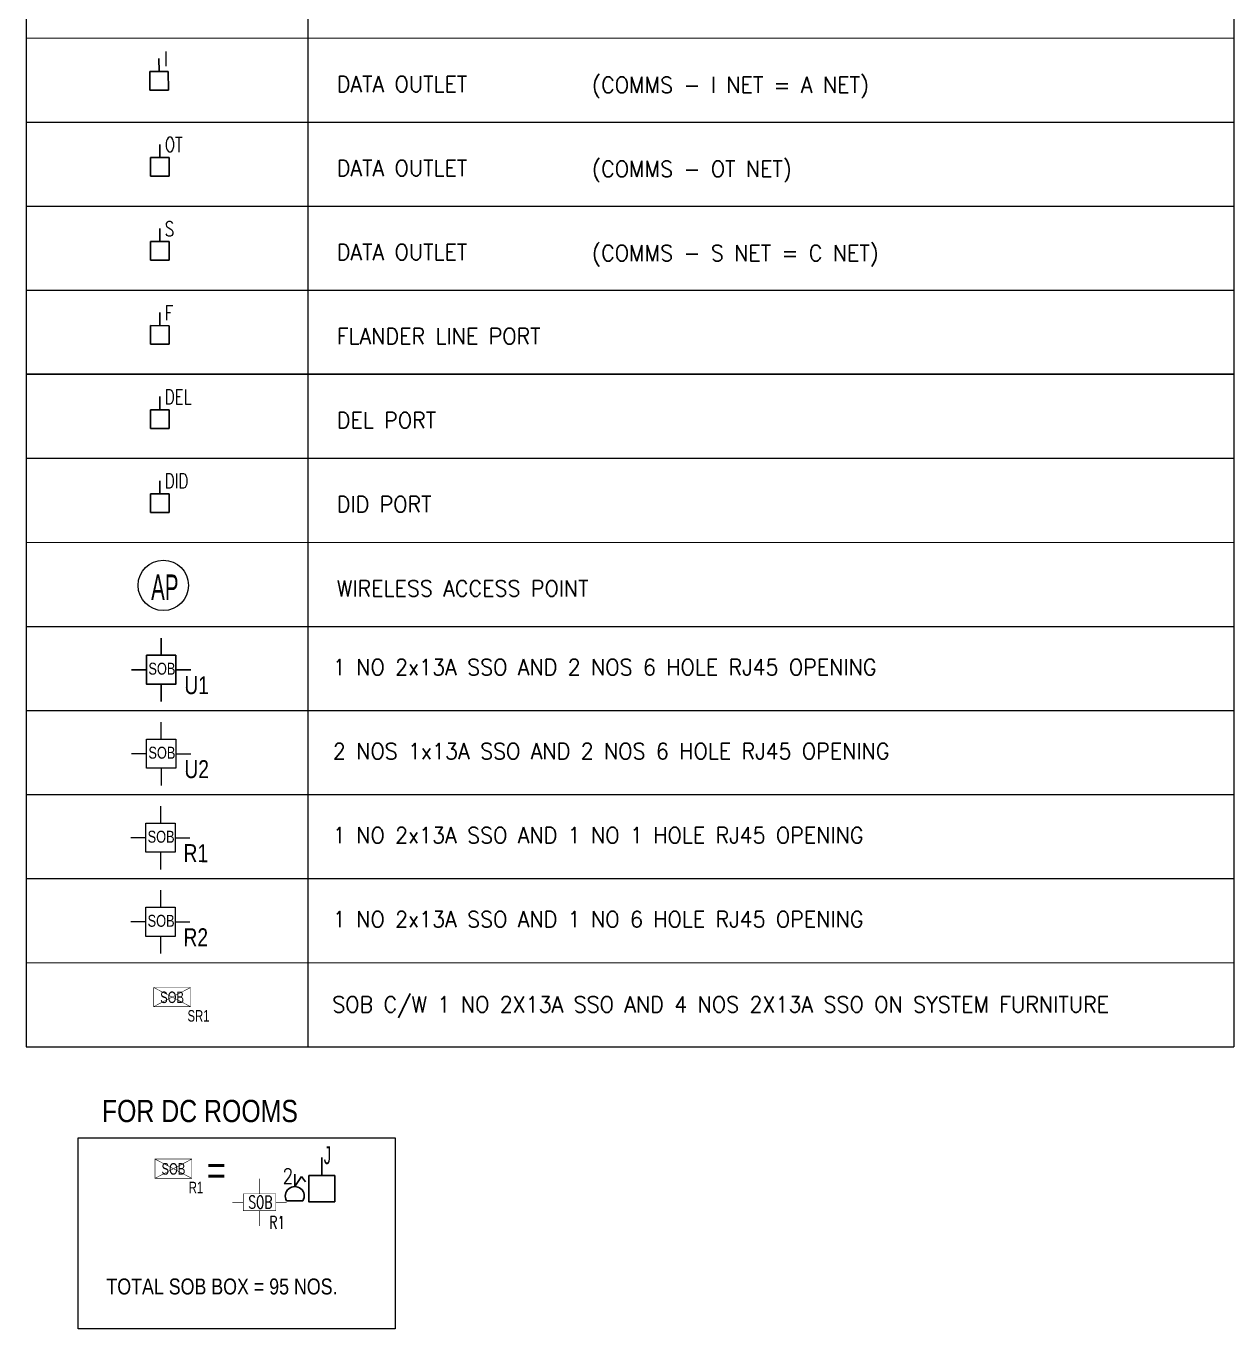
# Model space of a CAD drawing. Header units: millimetres. Extents: x -1834842 to 700335, y -490313101 to 518363.
# Drawn here: x -1341058 to -1325901, y 285024 to 301370 of the extents above; entities that cross this region are included whole.
import ezdxf

# ---------------------------------------------------------------- set-up
doc = ezdxf.new("R2010")
doc.units = ezdxf.units.MM
doc.header["$LTSCALE"] = 0.5
doc.linetypes.add('1599_DB_A_BLK2_HQ_R21- LINKVIEW_BLK2_1ST STOREY Toilet JOH$0$IDA - Hidden 065', pattern=[537.5, 375, -162.5])
doc.linetypes.add('HIDDEN', pattern=[9.525, 6.35, -3.175])
doc.layers.add('1599_DB_A_BLK2_HQ_R21- LINKVIEW_BLK2_1ST STOREY Toilet JOH$0$A-_DETA----_E-1', color=8, linetype='1599_DB_A_BLK2_HQ_R21- LINKVIEW_BLK2_1ST STOREY Toilet JOH$0$IDA - Hidden 065', lineweight=9)
for name, color, linetype in [('E-_LITG _ CKT -EDB', 160, 'HIDDEN'), ('E-ABC pt', 94, 'Continuous'), ('E-P-SSO-EDB', 5, 'Continuous'), ('E-SOB BOX', 222, 'Continuous'), ('LEG', 7, 'Continuous')]:
    doc.layers.add(name, color=color, linetype=linetype)
doc.styles.add('Arial', font='arial.ttf', dxfattribs={"height": 375})
doc.styles.add('SIMPLEX', font='simplex.shx', dxfattribs={"width": 0.65})
doc.styles.add('SIMPLEX_PSE', font='simplex.shx', dxfattribs={"width": 0.8})
doc.styles.add('Style1', font='IC-simplex.shx', dxfattribs={"width": 0.75})
doc.styles.add('T3', font='simplex.shx', dxfattribs={"width": 0.7, "height": 300})

# ---------------------------------------------------------------- blocks, each defined once
blk = doc.blocks.new('2x13A SSO')
at = {"layer": 'E-P-SSO-EDB'}
for p, q in [((0, 334), (0, 622)), ((0, 334), (154, 567)), ((154, 567), (247, 447)), ((-191, 0), (191, 0))]:
    blk.add_line(p, q, dxfattribs=at)
blk.add_arc((0, 112), 221, 329.534, 210.466, dxfattribs=at)
at = {"layer": 'E-P-SSO-EDB', "lineweight": 15, "style": 'T3', "width": 0.8}
blk.add_text('2', height=350, rotation=0.0008, dxfattribs=at).set_placement((-282, 404))

msp = doc.modelspace()

# ---------------------------------------------------------------- linework, layer by layer
at = {"layer": '1599_DB_A_BLK2_HQ_R21- LINKVIEW_BLK2_1ST STOREY Toilet JOH$0$A-_DETA----_E-1', "color": 7, "linetype": 'ByBlock'}
msp.add_lwpolyline([(-1340405, 287421), (-1336425, 287421), (-1336425, 285024), (-1340405, 285024)], close=True, dxfattribs=at)
at = {"layer": 'E-ABC pt'}
for p, q in [((-1339389, 300799), (-1339390, 300962)), ((-1339506, 300565), (-1339506, 300799)), ((-1339506, 300799), (-1339273, 300799)), ((-1339272, 300566), (-1339273, 300799)), ((-1339506, 300565), (-1339272, 300566)), ((-1339380, 299721), (-1339379, 299884)), ((-1339497, 299487), (-1339497, 299721)), ((-1339497, 299721), (-1339263, 299721)), ((-1339263, 299487), (-1339263, 299721)), ((-1339497, 299487), (-1339263, 299487)), ((-1339380, 298666), (-1339380, 298830)), ((-1339497, 298432), (-1339497, 298666)), ((-1339497, 298666), (-1339263, 298666)), ((-1339263, 298432), (-1339263, 298666)), ((-1339497, 298432), (-1339263, 298432)), ((-1339380, 297611), (-1339380, 297775)), ((-1339497, 297378), (-1339497, 297612)), ((-1339497, 297612), (-1339263, 297611)), ((-1339263, 297377), (-1339263, 297611)), ((-1339497, 297378), (-1339263, 297377)), ((-1339380, 296557), (-1339380, 296721)), ((-1339497, 296323), (-1339497, 296557)), ((-1339497, 296557), (-1339263, 296557)), ((-1339263, 296323), (-1339263, 296557)), ((-1339497, 296323), (-1339263, 296323)), ((-1339380, 295502, 0), (-1339380, 295666, 0)), ((-1339497, 295268, 0), (-1339497, 295502, 0)), ((-1339497, 295502, 0), (-1339263, 295502, 0)), ((-1339263, 295268, 0), (-1339263, 295502, 0)), ((-1339497, 295268, 0), (-1339263, 295268, 0)), ((-1337348, 286948), (-1337348, 287176))]:
    msp.add_line(p, q, dxfattribs=at)
at = {"layer": 'E-ABC pt', "color": 7}
msp.add_line((-1341058, 297002), (-1325902, 297001), dxfattribs=at)
at = {"layer": 'E-ABC pt'}
msp.add_lwpolyline([(-1337511, 286948), (-1337185, 286948), (-1337185, 286620), (-1337511, 286620)], close=True, dxfattribs=at)
at = {"layer": 'E-SOB BOX', "color": 6}
for p, q in [((-1339362, 293477), (-1339362, 293692)), ((-1339545, 293295), (-1339733, 293295)), ((-1339179, 293295), (-1338990, 293295)), ((-1339362, 293112), (-1339362, 292897))]:
    msp.add_line(p, q, dxfattribs=at)
msp.add_lwpolyline([(-1339179, 293477), (-1339179, 293112), (-1339545, 293112), (-1339545, 293477)], close=True, dxfattribs=at)
at = {"layer": 'E-SOB BOX', "color": 1, "const_width": 7}
for points in [[(-1339457, 289068), (-1338994, 289068), (-1338994, 289308), (-1339457, 289308)], [(-1339440, 286914), (-1338978, 286914), (-1338978, 287155), (-1339440, 287155)]]:
    msp.add_lwpolyline(points, close=True, dxfattribs=at)
at = {"layer": 'E-SOB BOX', "color": 2, "lineweight": 0, "const_width": 7}
for points in [[(-1339457, 289068), (-1338994, 289308)], [(-1338994, 289068), (-1339457, 289308)], [(-1339440, 286914), (-1338978, 287155)], [(-1338978, 286914), (-1339440, 287155)]]:
    msp.add_lwpolyline(points, dxfattribs=at)
at = {"layer": 'E-SOB BOX', "lineweight": 13, "const_width": 7}
for points in [[(-1338128, 286719), (-1338128, 286909)], [(-1338332, 286613), (-1338469, 286613)], [(-1337924, 286613), (-1337787, 286613)], [(-1338128, 286507), (-1338128, 286317)]]:
    msp.add_lwpolyline(points, dxfattribs=at)
at = {"layer": 'E-SOB BOX', "lineweight": 15, "const_width": 7}
msp.add_lwpolyline([(-1338332, 286507), (-1337924, 286507), (-1337924, 286719), (-1338332, 286719)], close=True, dxfattribs=at)
at = {"layer": 'LEG', "color": 7, "lineweight": 13}
for p, q in [((-1341057, 318273), (-1341058, 288565, 0)), ((-1337522, 318273), (-1337524, 288565, 0)), ((-1325901, 318272), (-1325902, 288564, 0)), ((-1341058, 301221), (-1325902, 301220)), ((-1341058, 300166), (-1325902, 300165)), ((-1341058, 299112), (-1325902, 299111)), ((-1341058, 298057), (-1325902, 298056)), ((-1341058, 295948), (-1325902, 295947)), ((-1341058, 294893), (-1325903, 294892)), ((-1341058, 293838), (-1325902, 293837)), ((-1341058, 292784, 0), (-1325902, 292783, 0)), ((-1341058, 291729, 0), (-1325902, 291728, 0)), ((-1341058, 290675, 0), (-1325902, 290674, 0)), ((-1341058, 290675, 0), (-1325902, 290674, 0)), ((-1341058, 289620, 0), (-1325902, 289619, 0)), ((-1341058, 288565, 0), (-1325902, 288564, 0))]:
    msp.add_line(p, q, dxfattribs=at)
at = {"layer": 'LEG', "color": 6, "lineweight": 13}
for p, q in [((-1339362, 292422), (-1339362, 292638)), ((-1339545, 292240), (-1339733, 292240)), ((-1339179, 292240), (-1338990, 292240)), ((-1339362, 292058), (-1339362, 291842)), ((-1339372, 291584), (-1339372, 291368)), ((-1339555, 291186), (-1339744, 291186)), ((-1339189, 291186), (-1339001, 291186)), ((-1339372, 291004), (-1339372, 290788)), ((-1339372, 290529), (-1339372, 290314)), ((-1339555, 290131), (-1339744, 290131)), ((-1339189, 290131), (-1339001, 290131)), ((-1339372, 289949), (-1339372, 289734))]:
    msp.add_line(p, q, dxfattribs=at)
for points in [[(-1339179, 292422), (-1339179, 292058), (-1339545, 292058), (-1339545, 292422)], [(-1339189, 291368), (-1339189, 291004), (-1339555, 291004), (-1339555, 291368)]]:
    msp.add_lwpolyline(points, close=True, dxfattribs=at)
at = {"layer": 'LEG', "color": 6, "lineweight": 13, "elevation": 0}
msp.add_lwpolyline([(-1339189, 290314), (-1339189, 289949), (-1339555, 289949), (-1339555, 290314)], close=True, dxfattribs=at)
at = {"layer": 'LEG', "color": 1, "lineweight": 13}
msp.add_circle((-1339336, 294353), 316, dxfattribs=at)

# ---------------------------------------------------------------- block references
at = {"layer": 'E-P-SSO-EDB', "xscale": 0.5364001231127841, "yscale": 0.5364001231127841, "zscale": 0.5364001231127841}
msp.add_blockref('2x13A SSO', (-1337686, 286632), dxfattribs=at)

# ---------------------------------------------------------------- texts
at = {"layer": 'E-_LITG _ CKT -EDB', "color": 7, "linetype": 'ByBlock', "ltscale": 20, "style": 'Arial', "width": 0.8}
for s, height, p in [(' FOR DC ROOMS', 279.07, (-1340193, 287619)), ('=', 368, (-1338789, 286833)), ('TOTAL SOB BOX = 95 NOS.', 200, (-1340050, 285457))]:
    msp.add_text(s, height=height, dxfattribs=at).set_placement(p)
at = {"layer": 'E-ABC pt', "style": 'SIMPLEX', "width": 0.75}
for s, height, rotation, p in [('I', 184, 0.0728, (-1339329, 300868)), ('OT', 184.8, 359.9122, (-1339318, 299790)), ('S', 185, 359.9122, (-1339318, 298735)), ('F', 185, 359.9122, (-1339319, 297681)), ('DEL', 184.8, 359.9122, (-1339319, 296626)), ('DID', 184.8, 359.9122, (-1339319, 295571, 0))]:
    msp.add_text(s, height=height, rotation=rotation, dxfattribs=at).set_placement(p)
at = {"layer": 'E-ABC pt', "lineweight": 15, "style": 'Style1', "width": 0.6}
msp.add_text('J', height=224, rotation=359.8387, dxfattribs=at).set_placement((-1337322, 287092))
at = {"layer": 'E-SOB BOX', "color": 6, "style": 'Style1', "width": 0.8}
for s, height, p in [('SOB', 150, (-1339523, 293233)), ('U1', 225.5, (-1339072, 292989))]:
    msp.add_text(s, height=height, rotation=359.8387, dxfattribs=at).set_placement(p)
at = {"layer": 'E-SOB BOX', "color": 1, "style": 'Arial', "width": 0.7}
for p in [(-1339375, 289113), (-1339358, 286960)]:
    msp.add_text('SOB', height=144.5, dxfattribs=at).set_placement(p)
at = {"layer": 'E-SOB BOX', "color": 1, "linetype": 'ByBlock', "ltscale": 20, "style": 'Arial', "width": 0.7}
for s, p in [('SR1', (-1339032, 288880)), ('R1', (-1339016, 286727))]:
    msp.add_text(s, height=144.5, dxfattribs=at).set_placement(p)
at = {"layer": 'E-SOB BOX', "lineweight": 15, "style": 'T3', "width": 0.7}
for s, p in [('SOB', (-1338268, 286536)), ('R1', (-1338005, 286281))]:
    msp.add_text(s, height=159.3, rotation=359.8387, dxfattribs=at).set_placement(p)
at = {"layer": 'LEG', "color": 7, "lineweight": 13, "style": 'SIMPLEX_PSE', "width": 0.95}
for s, p in [('(COMMS - I NET = A NET)', (-1333956, 300531)), ('DATA OUTLET', (-1337158, 300542)), ('DATA OUTLET', (-1337158, 299488)), ('(COMMS - OT NET)', (-1333956, 299477)), ('DATA OUTLET', (-1337158, 298434)), ('(COMMS - S NET = C NET)', (-1333956, 298422)), ('FLANDER LINE PORT', (-1337158, 297379)), ('DEL PORT', (-1337158, 296324)), ('DID PORT', (-1337158, 295270, 0)), ('WIRELESS ACCESS POINT', (-1337158, 294215)), ('1 NO 2x13A SSO AND 2 NOS 6 HOLE RJ45 OPENING', (-1337209, 293227)), ('2 NOS 1x13A SSO AND 2 NOS 6 HOLE RJ45 OPENING', (-1337209, 292173)), ('1 NO 2x13A SSO AND 1 NO 1 HOLE RJ45 OPENING', (-1337209, 291118)), ('1 NO 2x13A SSO AND 1 NO 6 HOLE RJ45 OPENING', (-1337209, 290064)), ('SOB C/W 1 NO 2X13A SSO AND 4 NOS 2X13A SSO ON SYSTEM FURNITURE', (-1337215, 288996))]:
    msp.add_text(s, height=200, dxfattribs=at).set_placement(p)
at = {"layer": 'LEG', "color": 1, "lineweight": 13, "style": 'Style1', "width": 0.6}
msp.add_text('AP', height=321.7, dxfattribs=at).set_placement((-1339489, 294168))
at = {"layer": 'LEG', "color": 6, "lineweight": 13, "style": 'Style1', "width": 0.8}
for s, height, p in [('SOB', 150, (-1339523, 292179)), ('U2', 225.5, (-1339072, 291935)), ('SOB', 150, (-1339533, 291125)), ('R1', 225.5, (-1339082, 290881)), ('SOB', 150, (-1339533, 290070)), ('R2', 225.5, (-1339083, 289826))]:
    msp.add_text(s, height=height, rotation=359.8387, dxfattribs=at).set_placement(p)

doc.saveas('drawing.dxf')
